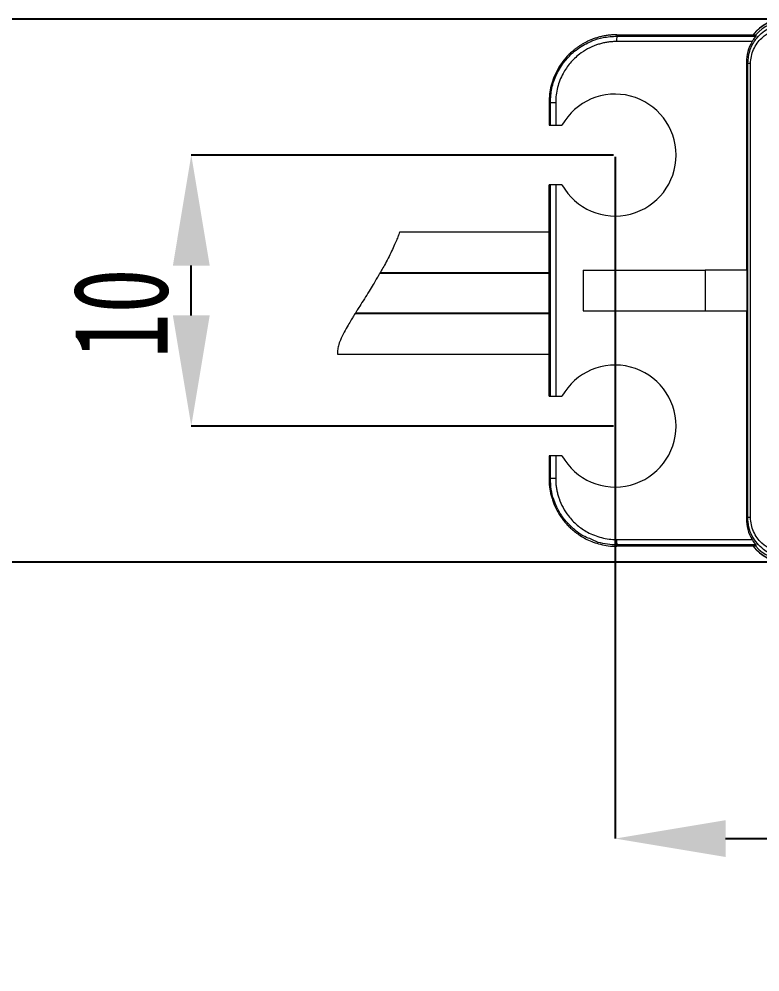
# Model space of a CAD drawing. Header units: millimetres. Extents: x 0 to 420, y 0 to 297.
# Drawn here: x 74.06 to 101.42, y 129.25 to 164.42 of the extents above; entities that cross this region are included whole.
import ezdxf

# ---------------------------------------------------------------- set-up
doc = ezdxf.new("R2010")
doc.units = ezdxf.units.MM
doc.layers.add('标注层', color=4, linetype='Continuous', lineweight=15)
doc.styles.add('SLDTEXTSTYLE1', font='TXT', dxfattribs={"width": 0.7})
doc.dimstyles.new('SLDDIMSTYLE1', dxfattribs={"dimtxt": 3.5, "dimasz": 4.08, "dimexe": 0, "dimexo": 0.0625, "dimgap": 0.875, "dimtad": 2, "dimrnd": 1e-09, "dimzin": 12, "dimdsep": 46, "dimtxsty": 'SLDTEXTSTYLE1', "dimsah": 1, "dimcen": 0.09, "dimadec": 0, "dimazin": 3, "dimtfac": 1, "dimtofl": 0, "dimtmove": 0, "dimatfit": 3, "dimfxl": 1, "dimfrac": 2, "dimtolj": 1, "dimtzin": 12, "dimarcsym": 0})
doc.dimstyles.new('SLDDIMSTYLE2', dxfattribs={"dimtxt": 3.5, "dimasz": 4.08, "dimexe": 0, "dimexo": 0.0625, "dimgap": 0.875, "dimtad": 2, "dimrnd": 1e-09, "dimzin": 12, "dimdsep": 46, "dimtxsty": 'SLDTEXTSTYLE1', "dimsah": 1, "dimcen": 0.09, "dimadec": 0, "dimazin": 3, "dimtfac": 1, "dimtmove": 0, "dimatfit": 0, "dimfxl": 1, "dimfrac": 2, "dimtolj": 1, "dimtzin": 12, "dimarcsym": 0})

# ---------------------------------------------------------------- blocks, each defined once
blk = doc.blocks.new('*D11')
at = {"layer": 'Defpoints', "color": 0, "transparency": 16777216}
for p in [(80.424, 159.395), (96.073, 159.395), (96.073, 149.395)]:
    blk.add_point(p, dxfattribs=at)
at = {"layer": '标注层', "color": 0, "lineweight": -2, "transparency": 16777216}
for p, q in [((96.01, 159.395), (80.424, 159.395)), ((80.424, 153.475), (80.424, 155.315)), ((96.01, 149.395), (80.424, 149.395))]:
    blk.add_line(p, q, dxfattribs=at)
at = {"layer": '标注层', "color": 0, "transparency": 16777216}
for points in [[(79.744, 155.315), (81.104, 155.315), (80.424, 159.395)], [(79.744, 153.475), (81.104, 153.475), (80.424, 149.395)]]:
    blk.add_solid(points, dxfattribs=at)
at = {"layer": '标注层', "color": 0, "transparency": 16777216, "insert": (76.049, 153.549), "char_height": 3.5, "attachment_point": 2, "rotation": 90, "style": 'SLDTEXTSTYLE1'}
blk.add_mtext('\\A1;10', dxfattribs=at)
blk = doc.blocks.new('*D12')
at = {"layer": 'Defpoints', "color": 0, "transparency": 16777216}
for p in [(102.384, 164.415), (68.488, 144.376), (102.384, 144.376)]:
    blk.add_point(p, dxfattribs=at)
at = {"layer": '标注层', "color": 0, "lineweight": -2, "transparency": 16777216}
for p, q in [((102.322, 164.415), (68.488, 164.415)), ((68.488, 160.335), (68.488, 148.456)), ((102.322, 144.376), (68.488, 144.376))]:
    blk.add_line(p, q, dxfattribs=at)
at = {"layer": '标注层', "color": 0, "transparency": 16777216}
for points in [[(67.808, 160.335), (69.168, 160.335), (68.488, 164.415)], [(67.808, 148.456), (69.168, 148.456), (68.488, 144.376)]]:
    blk.add_solid(points, dxfattribs=at)
at = {"layer": '标注层', "color": 0, "transparency": 16777216, "insert": (65.863, 154.395), "char_height": 3.5, "attachment_point": 5, "rotation": 90, "style": 'SLDTEXTSTYLE1'}
blk.add_mtext('\\A1;20.04', dxfattribs=at)
blk = doc.blocks.new('*D13')
at = {"layer": 'Defpoints', "color": 0, "transparency": 16777216}
for p in [(96.073, 159.395), (145.573, 159.395), (145.573, 134.17)]:
    blk.add_point(p, dxfattribs=at)
at = {"layer": '标注层', "color": 0, "lineweight": -2, "transparency": 16777216}
for p, q in [((96.073, 159.333), (96.073, 134.17)), ((145.573, 159.333), (145.573, 134.17)), ((100.153, 134.17), (141.493, 134.17))]:
    blk.add_line(p, q, dxfattribs=at)
at = {"layer": '标注层', "color": 0, "transparency": 16777216}
for points in [[(100.153, 134.85), (100.153, 133.49), (96.073, 134.17)], [(141.493, 134.85), (141.493, 133.49), (145.573, 134.17)]]:
    blk.add_solid(points, dxfattribs=at)
at = {"layer": '标注层', "color": 0, "transparency": 16777216, "insert": (120.823, 131.545), "char_height": 3.5, "attachment_point": 5, "style": 'SLDTEXTSTYLE1'}
blk.add_mtext('\\A1;49.5', dxfattribs=at)

msp = doc.modelspace()

# ---------------------------------------------------------------- linework, layer by layer
at = {"color": 7, "linetype": 'Continuous', "lineweight": 15}
for p, q in [((101.13, 163.583), (96.129, 163.585)), ((96.134, 163.835), (96.133, 163.835)), ((96.134, 163.835), (96.134, 163.785)), ((96.134, 163.835), (101.266, 163.833)), ((96.135, 163.835), (96.134, 163.835)), ((96.135, 163.835), (101.265, 163.833)), ((101.265, 163.833), (101.266, 163.833)), ((101.27, 163.784), (101.269, 163.779)), ((100.921, 162.818), (100.969, 162.769)), ((100.921, 162.818), (100.921, 155.145)), ((101.074, 162.769), (100.969, 162.769)), ((100.969, 146.022), (100.969, 162.769)), ((101.074, 146.022), (101.074, 162.769)), ((93.632, 161.334), (93.683, 161.334)), ((93.632, 161.334), (93.632, 160.495)), ((93.683, 161.334), (93.878, 161.334)), ((93.683, 160.495), (93.683, 161.334)), ((93.878, 161.334), (93.878, 160.495)), ((93.632, 160.495), (93.683, 160.495)), ((93.683, 160.495), (93.878, 160.495)), ((93.878, 160.495), (94.11, 160.495)), ((94.11, 160.495), (94.111, 160.495)), ((93.632, 150.495), (93.632, 158.295)), ((93.683, 158.295), (93.632, 158.295)), ((93.683, 150.495), (93.683, 158.295)), ((93.878, 158.295), (93.683, 158.295)), ((93.878, 158.295), (93.878, 150.495)), ((94.11, 158.295), (93.878, 158.295)), ((94.111, 158.295), (94.11, 158.295)), ((93.632, 156.545), (88.107, 156.545)), ((94.894, 155.145), (94.894, 153.645)), ((94.894, 155.145), (99.394, 155.145)), ((99.394, 155.145), (99.394, 153.645)), ((100.938, 155.145), (99.394, 155.145)), ((100.938, 155.145), (100.938, 153.645)), ((87.402, 155.061), (87.384, 155.03)), ((93.632, 155.03), (87.384, 155.03)), ((87.402, 155.061), (93.632, 155.061)), ((93.632, 153.53), (86.463, 153.53)), ((93.632, 153.561), (86.482, 153.561)), ((94.894, 153.645), (99.394, 153.645)), ((99.394, 153.645), (100.938, 153.645)), ((100.921, 153.645), (100.921, 145.973)), ((85.818, 152.045), (93.632, 152.045)), ((93.632, 150.495), (93.683, 150.495)), ((93.683, 150.495), (93.878, 150.495)), ((93.878, 150.495), (94.11, 150.495)), ((94.11, 150.495), (94.111, 150.495)), ((93.632, 148.295), (93.632, 147.457)), ((93.683, 148.295), (93.632, 148.295)), ((93.683, 147.457), (93.683, 148.295)), ((93.878, 148.295), (93.683, 148.295)), ((93.878, 148.295), (93.878, 147.457)), ((94.11, 148.295), (93.878, 148.295)), ((94.111, 148.295), (94.11, 148.295)), ((93.683, 147.457), (93.632, 147.457)), ((93.878, 147.457), (93.683, 147.457)), ((100.969, 146.022), (100.921, 145.973)), ((101.074, 146.022), (100.969, 146.022)), ((96.129, 145.206), (101.13, 145.208)), ((96.133, 144.956), (96.134, 144.956)), ((101.27, 145.008), (96.134, 145.006)), ((96.134, 145.006), (96.134, 144.956)), ((101.266, 144.958), (96.134, 144.956)), ((96.134, 144.956), (96.135, 144.956)), ((101.265, 144.958), (96.135, 144.956)), ((101.266, 144.958), (101.265, 144.958)), ((101.269, 145.012), (101.27, 145.007))]:
    msp.add_line(p, q, dxfattribs=at)
at = {"color": 8, "linetype": 'Continuous', "lineweight": 15}
msp.add_line((96.134, 163.785), (101.27, 163.783), dxfattribs=at)
at = {"color": 7, "linetype": 'Continuous', "lineweight": 15}
for centre, radius, start, end in [((98.495, 163.633), 2.366, 176.3153, 181.1597), ((96.073, 159.395), 2.25, 209.2676, 150.7324), ((96.073, 149.395), 2.25, 209.2676, 150.7324), ((98.495, 145.158), 2.366, 178.8402, 183.6848)]:
    msp.add_arc(centre, radius, start, end, dxfattribs=at)
for centre, major_axis, ratio, start_param, end_param in [((102.353, 162.915), (-1.061, 1.061), 0.999924, 5.497825, 6.409708), ((102.357, 162.911), (1.061, -1.061), 0.999951, 2.356219, 3.264418), ((102.393, 162.845), (1.061, -1.061), 0.999924, 2.356233, 3.207673), ((102.421, 162.817), (1.335, -0.686), 0.99967, 3.080762, 3.616095), ((103.382, 161.856), (-1.804, 2.92), 0.381992, 0.619145, 0.641393), ((102.421, 145.974), (1.335, 0.686), 0.99967, 2.66709, 3.202424), ((102.353, 145.876), (-1.061, -1.061), 0.999924, 6.156663, 7.068545), ((102.357, 145.88), (1.061, 1.061), 0.999951, 3.018767, 3.926966), ((102.393, 145.946), (-1.061, -1.061), 0.999924, 6.217104, 7.068545), ((103.382, 146.935), (1.804, 2.92), 0.381992, 2.500199, 2.522448)]:
    msp.add_ellipse(centre, major_axis=major_axis, ratio=ratio, start_param=start_param, end_param=end_param, dxfattribs=at)
for points, knots in [([(100.969, 162.769), (100.983, 162.928), (101.005, 163.169), (101.134, 163.464), (101.274, 163.686), (101.468, 163.897), (101.724, 164.076), (101.974, 164.198), (102.141, 164.216), (102.199, 164.222)], [0, 0, 0, 0, 0.218128, 0.331838, 0.449105, 0.589953, 0.744545, 0.911702, 1, 1, 1, 1]), ([(101.074, 162.769), (101.074, 162.95), (101.113, 163.131), (101.256, 163.455), (101.361, 163.598), (101.733, 163.945), (102.058, 164.064), (102.38, 164.063)], [0, 0, 0, 0, 0.25, 0.25, 0.5, 0.5, 1, 1, 1, 1]), ([(96.134, 163.835), (96.08, 163.834), (95.976, 163.833), (95.822, 163.817), (95.674, 163.794), (95.532, 163.764), (95.397, 163.726), (95.269, 163.683), (95.148, 163.635), (95.034, 163.582), (94.927, 163.527), (94.828, 163.469), (94.735, 163.409), (94.648, 163.348), (94.568, 163.287), (94.495, 163.225), (94.427, 163.164), (94.303, 163.044), (94.135, 162.852), (93.95, 162.57), (93.806, 162.271), (93.705, 161.962), (93.643, 161.649), (93.636, 161.439), (93.632, 161.334)], [0, 0, 0, 0, 0.040635, 0.08002, 0.118156, 0.155042, 0.190678, 0.225065, 0.258202, 0.290088, 0.320725, 0.350111, 0.378247, 0.405133, 0.430768, 0.455152, 0.478286, 0.500169, 0.587277, 0.672864, 0.75693, 0.839475, 0.920498, 1, 1, 1, 1]), ([(93.683, 161.334), (93.694, 161.51), (93.716, 161.869), (93.9, 162.391), (94.122, 162.752), (94.308, 162.971), (94.409, 163.078), (94.518, 163.179), (94.673, 163.306), (94.872, 163.446), (95.047, 163.526), (95.128, 163.563)], [0, 0, 0, 0, 0.1874493, 0.3823861, 0.5848068, 0.6366954, 0.6890544, 0.7418837, 0.7951836, 0.9037895, 1, 1, 1, 1]), ([(96.129, 163.585), (96.079, 163.584), (95.978, 163.582), (95.828, 163.566), (95.679, 163.541), (95.532, 163.506), (95.32, 163.44), (95.051, 163.322), (94.717, 163.103), (94.401, 162.803), (94.172, 162.467), (94.028, 162.157), (93.943, 161.892), (93.888, 161.616), (93.881, 161.429), (93.878, 161.334)], [0, 0, 0, 0, 0.042929, 0.08559, 0.128174, 0.170876, 0.213887, 0.31641, 0.419343, 0.551641, 0.684113, 0.761926, 0.840834, 0.920034, 1, 1, 1, 1]), ([(88.107, 156.536), (88.107, 156.538), (88.11, 156.546), (88.087, 156.477), (88.037, 156.341), (87.957, 156.145), (87.851, 155.908), (87.722, 155.646), (87.586, 155.388), (87.47, 155.18), (87.417, 155.087), (87.404, 155.064), (87.402, 155.061)], [0, 0, 0, 0, 0.044037, 0.146641, 0.250025, 0.356748, 0.470494, 0.59446, 0.727587, 0.86089, 0.981366, 1, 1, 1, 1]), ([(87.384, 155.03), (87.371, 155.007), (87.344, 154.961), (87.256, 154.811), (87.137, 154.613), (86.984, 154.363), (86.809, 154.083), (86.652, 153.834), (86.533, 153.643), (86.499, 153.588), (86.482, 153.561)], [0, 0, 0, 0, 0.106319, 0.212297, 0.32717, 0.45874, 0.606587, 0.760918, 0.878678, 1, 1, 1, 1]), ([(86.463, 153.53), (86.449, 153.507), (86.42, 153.461), (86.328, 153.31), (86.208, 153.109), (86.062, 152.854), (85.933, 152.589), (85.852, 152.353), (85.82, 152.181), (85.817, 152.067), (85.817, 152.054), (85.818, 152.047)], [0, 0, 0, 0, 0.1033731, 0.2063488, 0.3195965, 0.449496, 0.5890713, 0.6935597, 0.7982775, 0.8987568, 1, 1, 1, 1]), ([(86.482, 153.561), (86.478, 153.555), (86.472, 153.545), (86.466, 153.535), (86.463, 153.53)], [0, 0, 0, 0, 0.560831, 1, 1, 1, 1]), ([(93.632, 147.457), (93.633, 147.405), (93.635, 147.301), (93.65, 147.144), (93.674, 146.988), (93.709, 146.831), (93.755, 146.676), (93.811, 146.523), (93.877, 146.372), (93.954, 146.225), (94.041, 146.082), (94.139, 145.944), (94.246, 145.812), (94.364, 145.685), (94.497, 145.561), (94.651, 145.438), (94.83, 145.317), (95.037, 145.204), (95.272, 145.103), (95.536, 145.023), (95.826, 144.967), (96.029, 144.959), (96.134, 144.956)], [0, 0, 0, 0, 0.039574, 0.07953, 0.119866, 0.160584, 0.201683, 0.243163, 0.285024, 0.327267, 0.369891, 0.412895, 0.456281, 0.500048, 0.54505, 0.595052, 0.650053, 0.710053, 0.775049, 0.84504, 0.920024, 1, 1, 1, 1]), ([(95.133, 145.239), (95.054, 145.27), (94.814, 145.364), (94.497, 145.617), (94.188, 145.946), (93.961, 146.298), (93.8, 146.673), (93.701, 147.062), (93.689, 147.326), (93.683, 147.457)], [0, 0, 0, 0, 0.09093, 0.274055, 0.425918, 0.573469, 0.718333, 0.86051, 1, 1, 1, 1]), ([(93.878, 147.457), (93.879, 147.406), (93.881, 147.305), (93.897, 147.155), (93.922, 147.006), (93.957, 146.859), (94.023, 146.648), (94.141, 146.379), (94.36, 146.045), (94.66, 145.728), (94.996, 145.5), (95.306, 145.356), (95.571, 145.271), (95.847, 145.216), (96.035, 145.21), (96.129, 145.206)], [0, 0, 0, 0, 0.042915, 0.085561, 0.128132, 0.17082, 0.213819, 0.316312, 0.419221, 0.551496, 0.683953, 0.761793, 0.840732, 0.919981, 1, 1, 1, 1]), ([(102.2, 144.574), (102.125, 144.582), (101.891, 144.61), (101.583, 144.796), (101.308, 145.056), (101.122, 145.337), (100.994, 145.661), (100.977, 145.903), (100.969, 146.022)], [0, 0, 0, 0, 0.114644, 0.358531, 0.518472, 0.667, 0.835779, 1, 1, 1, 1]), ([(102.38, 144.728), (102.058, 144.727), (101.733, 144.846), (101.361, 145.192), (101.257, 145.335), (101.113, 145.66), (101.074, 145.841), (101.074, 146.022)], [0, 0, 0, 0, 0.5, 0.5, 0.75, 0.75, 1, 1, 1, 1])]:
    msp.add_open_spline(points, degree=3, knots=knots, dxfattribs=at)
at = {"color": 8, "linetype": 'Continuous', "lineweight": 15}
for points, knots in [([(95.128, 163.563), (95.158, 163.578), (95.318, 163.659), (95.655, 163.754), (95.967, 163.774), (96.134, 163.785)], [0, 0, 0, 0, 0.096668, 0.516862, 1, 1, 1, 1]), ([(96.134, 145.006), (95.901, 145.019), (95.551, 145.038), (95.238, 145.189), (95.133, 145.239)], [0, 0, 0, 0, 0.665453, 1, 1, 1, 1])]:
    msp.add_open_spline(points, degree=3, knots=knots, dxfattribs=at)
at = {"color": 7, "linetype": 'Continuous', "lineweight": 15}
for points in [[(101.13, 163.583), (101.14, 163.598), (101.149, 163.613), (101.158, 163.628)], [(101.269, 163.779), (101.229, 163.731), (101.192, 163.681), (101.158, 163.628)], [(101.158, 145.163), (101.149, 145.178), (101.14, 145.193), (101.13, 145.208)], [(101.158, 145.163), (101.192, 145.11), (101.229, 145.06), (101.269, 145.012)]]:
    msp.add_open_spline(points, degree=3, dxfattribs=at)

# ---------------------------------------------------------------- dimensions: what is measured, and where the dimension line sits
at = {"layer": '标注层'}
dim = msp.add_linear_dim(base=(68.488, 144.376), p1=(102.384, 164.415), p2=(102.384, 144.376), angle=90, dimstyle='SLDDIMSTYLE2', dxfattribs=at)
dim.commit()
dim.dimension.update_dxf_attribs({"geometry": '*D12', "text_midpoint": (65.863, 154.395)})
dim = msp.add_linear_dim(base=(80.424, 159.395), p1=(96.073, 149.395), p2=(96.073, 159.395), angle=90, dimstyle='SLDDIMSTYLE2', dxfattribs=at)
dim.commit()
dim.dimension.update_dxf_attribs({"geometry": '*D11', "text_midpoint": (80.424, 153.549), "dimtype": 160})
dim = msp.add_linear_dim(base=(145.573, 134.17), p1=(96.073, 159.395), p2=(145.573, 159.395), dimstyle='SLDDIMSTYLE1', dxfattribs=at)
dim.commit()
dim.dimension.update_dxf_attribs({"geometry": '*D13', "text_midpoint": (120.823, 131.545)})

doc.saveas('drawing.dxf')
